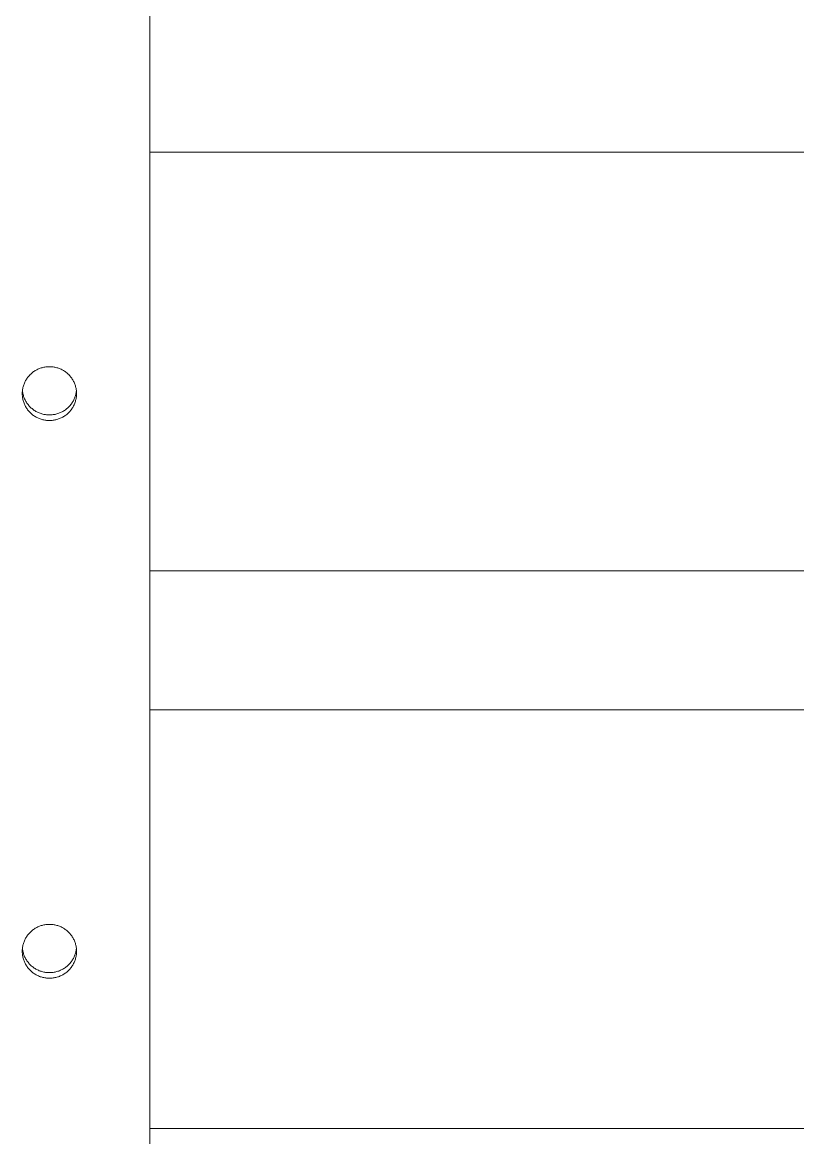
# Model space of a CAD drawing. Header units: inches. Extents: x -6 to 177, y -6 to 113.
# Drawn here: x 45.006 to 48.044, y 94.084 to 98.452 of the extents above; entities that cross this region are included whole.
import ezdxf

# ---------------------------------------------------------------- set-up
doc = ezdxf.new("R2010")
doc.units = ezdxf.units.IN
doc.layers.add('ZANO_R', color=7, linetype='Continuous', lineweight=0)

msp = doc.modelspace()

# ---------------------------------------------------------------- linework, layer by layer
at = {"layer": 'ZANO_R'}
for p, q in [((45.5063, 93.73111), (45.5063, 102.2541)), ((45.5063, 97.94264), (53.92871, 97.94264)), ((45.0478, 97.08156), (45.05075, 97.08372)), ((45.05075, 97.08372), (45.05377, 97.08578)), ((45.05377, 97.08578), (45.05686, 97.08773)), ((45.05686, 97.08773), (45.06002, 97.08958)), ((45.06002, 97.08958), (45.06324, 97.09131)), ((45.06324, 97.09131), (45.06652, 97.09293)), ((45.06652, 97.09293), (45.06985, 97.09444)), ((45.06985, 97.09444), (45.07323, 97.09583)), ((45.07323, 97.09583), (45.07666, 97.0971)), ((45.07666, 97.0971), (45.08013, 97.09825)), ((45.08013, 97.09825), (45.08364, 97.09928)), ((45.08364, 97.09928), (45.08718, 97.10019)), ((45.08718, 97.10019), (45.09076, 97.10097)), ((45.09076, 97.10097), (45.09435, 97.10163)), ((45.09435, 97.10163), (45.09797, 97.10217)), ((45.09797, 97.10217), (45.10161, 97.10257)), ((45.10161, 97.10257), (45.10525, 97.10286)), ((45.10525, 97.10286), (45.10891, 97.10301)), ((45.10891, 97.10301), (45.11256, 97.10304)), ((45.11256, 97.10304), (45.11622, 97.10301)), ((45.11622, 97.10301), (45.11987, 97.10286)), ((45.11987, 97.10286), (45.12352, 97.10257)), ((45.12352, 97.10257), (45.12715, 97.10217)), ((45.12715, 97.10217), (45.13077, 97.10163)), ((45.13077, 97.10163), (45.13437, 97.10097)), ((45.13437, 97.10097), (45.13794, 97.10019)), ((45.13794, 97.10019), (45.14148, 97.09928)), ((45.14148, 97.09928), (45.14499, 97.09825)), ((45.14499, 97.09825), (45.14846, 97.0971)), ((45.14846, 97.0971), (45.15189, 97.09583)), ((45.15189, 97.09583), (45.15528, 97.09444)), ((45.15528, 97.09444), (45.15861, 97.09293)), ((45.15861, 97.09293), (45.16189, 97.09131)), ((45.16189, 97.09131), (45.16511, 97.08958)), ((45.16511, 97.08958), (45.16826, 97.08773)), ((45.16826, 97.08773), (45.17136, 97.08578)), ((45.17136, 97.08578), (45.17438, 97.08372)), ((45.17438, 97.08372), (45.17733, 97.08156)), ((45.01454, 97.03871), (45.01602, 97.04205)), ((45.01602, 97.04205), (45.01762, 97.04534)), ((45.01762, 97.04534), (45.01933, 97.04857)), ((45.01933, 97.04857), (45.02115, 97.05175)), ((45.02115, 97.05175), (45.02308, 97.05485)), ((45.02308, 97.05485), (45.02512, 97.05789)), ((45.02512, 97.05789), (45.02726, 97.06086)), ((45.02726, 97.06086), (45.0295, 97.06374)), ((45.0295, 97.06374), (45.03184, 97.06655)), ((45.03184, 97.06655), (45.03428, 97.06928)), ((45.03428, 97.06928), (45.03681, 97.07192)), ((45.03681, 97.07192), (45.03943, 97.07447)), ((45.03943, 97.07447), (45.04214, 97.07693)), ((45.04214, 97.07693), (45.04493, 97.07929)), ((45.04493, 97.07929), (45.0478, 97.08156)), ((45.17733, 97.08156), (45.1802, 97.07929)), ((45.1802, 97.07929), (45.18299, 97.07693)), ((45.18299, 97.07693), (45.1857, 97.07447)), ((45.1857, 97.07447), (45.18832, 97.07192)), ((45.18832, 97.07192), (45.19085, 97.06928)), ((45.19085, 97.06928), (45.19329, 97.06655)), ((45.19329, 97.06655), (45.19563, 97.06374)), ((45.19563, 97.06374), (45.19787, 97.06086)), ((45.19787, 97.06086), (45.20001, 97.05789)), ((45.20001, 97.05789), (45.20205, 97.05485)), ((45.20205, 97.05485), (45.20398, 97.05175)), ((45.20398, 97.05175), (45.2058, 97.04857)), ((45.2058, 97.04857), (45.20751, 97.04534)), ((45.20751, 97.04534), (45.2091, 97.04205)), ((45.2091, 97.04205), (45.21058, 97.03871)), ((45.00627, 96.99959), (45.0064, 97.00324)), ((45.00627, 96.99593), (45.00627, 96.99959)), ((45.0064, 97.00324), (45.00665, 97.00689)), ((45.00665, 97.00689), (45.00703, 97.01053)), ((45.00683, 97.00868), (45.0073, 97.00502)), ((45.00703, 97.01053), (45.00754, 97.01415)), ((45.0073, 97.00502), (45.00789, 97.00137)), ((45.00754, 97.01415), (45.00817, 97.01775)), ((45.00789, 97.00137), (45.00861, 96.99774)), ((45.00817, 97.01775), (45.00893, 97.02133)), ((45.00861, 96.99774), (45.00946, 96.99415)), ((45.00893, 97.02133), (45.00981, 97.02488)), ((45.00981, 97.02488), (45.01081, 97.02839)), ((45.01081, 97.02839), (45.01193, 97.03187)), ((45.01193, 97.03187), (45.01318, 97.03531)), ((45.01318, 97.03531), (45.01454, 97.03871)), ((45.21058, 97.03871), (45.21195, 97.03531)), ((45.21195, 97.03531), (45.21319, 97.03187)), ((45.21319, 97.03187), (45.21432, 97.02839)), ((45.21432, 97.02839), (45.21532, 97.02488)), ((45.21532, 97.02488), (45.2162, 97.02133)), ((45.21566, 96.99415), (45.21651, 96.99774)), ((45.2162, 97.02133), (45.21696, 97.01775)), ((45.21651, 96.99774), (45.21723, 97.00137)), ((45.21696, 97.01775), (45.21759, 97.01415)), ((45.21723, 97.00137), (45.21783, 97.00502)), ((45.21759, 97.01415), (45.2181, 97.01053)), ((45.21783, 97.00502), (45.2183, 97.00868)), ((45.2181, 97.01053), (45.21848, 97.00689)), ((45.21848, 97.00689), (45.21873, 97.00324)), ((45.21873, 97.00324), (45.21886, 96.99959)), ((45.21886, 96.99959), (45.21886, 96.99593)), ((45.0064, 96.99227), (45.00627, 96.99593)), ((45.00665, 96.98863), (45.0064, 96.99227)), ((45.00703, 96.98499), (45.00665, 96.98863)), ((45.00754, 96.98137), (45.00703, 96.98499)), ((45.00817, 96.97776), (45.00754, 96.98137)), ((45.00893, 96.97419), (45.00817, 96.97776)), ((45.00981, 96.97064), (45.00893, 96.97419)), ((45.00946, 96.99415), (45.01044, 96.99058)), ((45.01081, 96.96712), (45.00981, 96.97064)), ((45.01044, 96.99058), (45.01153, 96.98705)), ((45.01193, 96.96364), (45.01081, 96.96712)), ((45.01153, 96.98705), (45.01275, 96.98356)), ((45.01318, 96.9602), (45.01193, 96.96364)), ((45.01275, 96.98356), (45.01409, 96.98012)), ((45.01454, 96.95681), (45.01318, 96.9602)), ((45.01409, 96.98012), (45.01555, 96.97672)), ((45.01602, 96.95346), (45.01454, 96.95681)), ((45.01555, 96.97672), (45.01713, 96.97338)), ((45.01762, 96.95017), (45.01602, 96.95346)), ((45.01713, 96.97338), (45.01882, 96.9701)), ((45.01882, 96.9701), (45.02063, 96.96687)), ((45.02063, 96.96687), (45.02255, 96.96371)), ((45.02255, 96.96371), (45.02458, 96.96062)), ((45.02458, 96.96062), (45.02671, 96.9576)), ((45.02671, 96.9576), (45.02895, 96.95466)), ((45.02895, 96.95466), (45.03129, 96.9518)), ((45.19384, 96.9518), (45.19618, 96.95466)), ((45.19618, 96.95466), (45.19842, 96.9576)), ((45.19842, 96.9576), (45.20055, 96.96062)), ((45.20055, 96.96062), (45.20258, 96.96371)), ((45.20258, 96.96371), (45.2045, 96.96687)), ((45.2045, 96.96687), (45.2063, 96.9701)), ((45.2063, 96.9701), (45.208, 96.97338)), ((45.2091, 96.95346), (45.20751, 96.95017)), ((45.208, 96.97338), (45.20957, 96.97672)), ((45.21058, 96.95681), (45.2091, 96.95346)), ((45.20957, 96.97672), (45.21103, 96.98012)), ((45.21195, 96.9602), (45.21058, 96.95681)), ((45.21103, 96.98012), (45.21237, 96.98356)), ((45.21319, 96.96364), (45.21195, 96.9602)), ((45.21237, 96.98356), (45.21359, 96.98705)), ((45.21432, 96.96712), (45.21319, 96.96364)), ((45.21359, 96.98705), (45.21469, 96.99058)), ((45.21532, 96.97064), (45.21432, 96.96712)), ((45.21469, 96.99058), (45.21566, 96.99415)), ((45.2162, 96.97419), (45.21532, 96.97064)), ((45.21696, 96.97776), (45.2162, 96.97419)), ((45.21759, 96.98137), (45.21696, 96.97776)), ((45.2181, 96.98499), (45.21759, 96.98137)), ((45.21848, 96.98863), (45.2181, 96.98499)), ((45.21873, 96.99227), (45.21848, 96.98863)), ((45.21886, 96.99593), (45.21873, 96.99227)), ((45.01933, 96.94694), (45.01762, 96.95017)), ((45.02115, 96.94377), (45.01933, 96.94694)), ((45.02308, 96.94066), (45.02115, 96.94377)), ((45.02512, 96.93762), (45.02308, 96.94066)), ((45.02726, 96.93466), (45.02512, 96.93762)), ((45.0295, 96.93177), (45.02726, 96.93466)), ((45.03184, 96.92896), (45.0295, 96.93177)), ((45.03129, 96.9518), (45.03372, 96.94902)), ((45.03428, 96.92623), (45.03184, 96.92896)), ((45.03372, 96.94902), (45.03626, 96.94633)), ((45.03681, 96.92359), (45.03428, 96.92623)), ((45.03626, 96.94633), (45.03888, 96.94373)), ((45.03943, 96.92104), (45.03681, 96.92359)), ((45.03888, 96.94373), (45.0416, 96.94122)), ((45.04214, 96.91859), (45.03943, 96.92104)), ((45.0416, 96.94122), (45.0444, 96.93881)), ((45.04493, 96.91622), (45.04214, 96.91859)), ((45.0444, 96.93881), (45.04728, 96.9365)), ((45.0478, 96.91396), (45.04493, 96.91622)), ((45.04728, 96.9365), (45.05024, 96.93428)), ((45.05075, 96.9118), (45.0478, 96.91396)), ((45.05024, 96.93428), (45.05328, 96.93218)), ((45.05377, 96.90974), (45.05075, 96.9118)), ((45.05328, 96.93218), (45.05638, 96.93018)), ((45.05686, 96.90778), (45.05377, 96.90974)), ((45.05638, 96.93018), (45.05956, 96.92829)), ((45.05956, 96.92829), (45.0628, 96.92651)), ((45.0628, 96.92651), (45.0661, 96.92485)), ((45.0661, 96.92485), (45.06946, 96.9233)), ((45.06946, 96.9233), (45.07287, 96.92187)), ((45.07287, 96.92187), (45.07632, 96.92056)), ((45.07632, 96.92056), (45.07982, 96.91937)), ((45.07982, 96.91937), (45.08336, 96.91831)), ((45.08336, 96.91831), (45.08693, 96.91737)), ((45.08693, 96.91737), (45.09054, 96.91655)), ((45.09054, 96.91655), (45.09417, 96.91586)), ((45.09417, 96.91586), (45.09782, 96.9153)), ((45.09782, 96.9153), (45.10149, 96.91486)), ((45.10149, 96.91486), (45.10518, 96.91455)), ((45.10518, 96.91455), (45.10887, 96.91438)), ((45.10887, 96.91438), (45.11256, 96.91433)), ((45.11256, 96.91433), (45.11626, 96.91438)), ((45.11626, 96.91438), (45.11995, 96.91455)), ((45.11995, 96.91455), (45.12363, 96.91486)), ((45.12363, 96.91486), (45.1273, 96.9153)), ((45.1273, 96.9153), (45.13096, 96.91586)), ((45.13096, 96.91586), (45.13459, 96.91655)), ((45.13459, 96.91655), (45.13819, 96.91737)), ((45.13819, 96.91737), (45.14177, 96.91831)), ((45.14177, 96.91831), (45.1453, 96.91937)), ((45.1453, 96.91937), (45.1488, 96.92056)), ((45.1488, 96.92056), (45.15226, 96.92187)), ((45.15226, 96.92187), (45.15567, 96.9233)), ((45.15567, 96.9233), (45.15902, 96.92485)), ((45.15902, 96.92485), (45.16233, 96.92651)), ((45.16233, 96.92651), (45.16557, 96.92829)), ((45.16557, 96.92829), (45.16874, 96.93018)), ((45.17136, 96.90974), (45.16826, 96.90778)), ((45.16874, 96.93018), (45.17185, 96.93218)), ((45.17438, 96.9118), (45.17136, 96.90974)), ((45.17185, 96.93218), (45.17489, 96.93428)), ((45.17733, 96.91396), (45.17438, 96.9118)), ((45.17489, 96.93428), (45.17785, 96.9365)), ((45.1802, 96.91622), (45.17733, 96.91396)), ((45.17785, 96.9365), (45.18073, 96.93881)), ((45.18299, 96.91859), (45.1802, 96.91622)), ((45.18073, 96.93881), (45.18353, 96.94122)), ((45.1857, 96.92104), (45.18299, 96.91859)), ((45.18353, 96.94122), (45.18625, 96.94373)), ((45.18832, 96.92359), (45.1857, 96.92104)), ((45.18625, 96.94373), (45.18887, 96.94633)), ((45.19085, 96.92623), (45.18832, 96.92359)), ((45.18887, 96.94633), (45.1914, 96.94902)), ((45.19329, 96.92896), (45.19085, 96.92623)), ((45.1914, 96.94902), (45.19384, 96.9518)), ((45.19563, 96.93177), (45.19329, 96.92896)), ((45.19787, 96.93466), (45.19563, 96.93177)), ((45.20001, 96.93762), (45.19787, 96.93466)), ((45.20205, 96.94066), (45.20001, 96.93762)), ((45.20398, 96.94377), (45.20205, 96.94066)), ((45.2058, 96.94694), (45.20398, 96.94377)), ((45.20751, 96.95017), (45.2058, 96.94694)), ((45.06002, 96.90594), (45.05686, 96.90778)), ((45.06324, 96.9042), (45.06002, 96.90594)), ((45.06652, 96.90258), (45.06324, 96.9042)), ((45.06985, 96.90108), (45.06652, 96.90258)), ((45.07323, 96.89969), (45.06985, 96.90108)), ((45.07666, 96.89842), (45.07323, 96.89969)), ((45.08013, 96.89726), (45.07666, 96.89842)), ((45.08364, 96.89623), (45.08013, 96.89726)), ((45.08718, 96.89533), (45.08364, 96.89623)), ((45.09076, 96.89454), (45.08718, 96.89533)), ((45.09435, 96.89388), (45.09076, 96.89454)), ((45.09797, 96.89335), (45.09435, 96.89388)), ((45.10161, 96.89294), (45.09797, 96.89335)), ((45.10525, 96.89266), (45.10161, 96.89294)), ((45.10891, 96.8925), (45.10525, 96.89266)), ((45.11256, 96.89248), (45.10891, 96.8925)), ((45.11622, 96.8925), (45.11256, 96.89248)), ((45.11987, 96.89266), (45.11622, 96.8925)), ((45.12352, 96.89294), (45.11987, 96.89266)), ((45.12715, 96.89335), (45.12352, 96.89294)), ((45.13077, 96.89388), (45.12715, 96.89335)), ((45.13437, 96.89454), (45.13077, 96.89388)), ((45.13794, 96.89533), (45.13437, 96.89454)), ((45.14148, 96.89623), (45.13794, 96.89533)), ((45.14499, 96.89726), (45.14148, 96.89623)), ((45.14846, 96.89842), (45.14499, 96.89726)), ((45.15189, 96.89969), (45.14846, 96.89842)), ((45.15528, 96.90108), (45.15189, 96.89969)), ((45.15861, 96.90258), (45.15528, 96.90108)), ((45.16189, 96.9042), (45.15861, 96.90258)), ((45.16511, 96.90594), (45.16189, 96.9042)), ((45.16826, 96.90778), (45.16511, 96.90594)), ((53.92871, 96.30415), (45.5063, 96.30415)), ((45.5063, 95.75903), (53.92871, 95.75903)), ((45.0478, 94.89795), (45.05075, 94.90011)), ((45.05075, 94.90011), (45.05377, 94.90217)), ((45.05377, 94.90217), (45.05686, 94.90412)), ((45.05686, 94.90412), (45.06002, 94.90597)), ((45.06002, 94.90597), (45.06324, 94.9077)), ((45.06324, 94.9077), (45.06652, 94.90932)), ((45.06652, 94.90932), (45.06985, 94.91083)), ((45.06985, 94.91083), (45.07323, 94.91222)), ((45.07323, 94.91222), (45.07666, 94.91349)), ((45.07666, 94.91349), (45.08013, 94.91464)), ((45.08013, 94.91464), (45.08364, 94.91567)), ((45.08364, 94.91567), (45.08718, 94.91658)), ((45.08718, 94.91658), (45.09076, 94.91736)), ((45.09076, 94.91736), (45.09435, 94.91802)), ((45.09435, 94.91802), (45.09797, 94.91855)), ((45.09797, 94.91855), (45.10161, 94.91896)), ((45.10161, 94.91896), (45.10525, 94.91924)), ((45.10525, 94.91924), (45.10891, 94.9194)), ((45.10891, 94.9194), (45.11256, 94.91943)), ((45.11256, 94.91943), (45.11622, 94.9194)), ((45.11622, 94.9194), (45.11987, 94.91924)), ((45.11987, 94.91924), (45.12352, 94.91896)), ((45.12352, 94.91896), (45.12715, 94.91855)), ((45.12715, 94.91855), (45.13077, 94.91802)), ((45.13077, 94.91802), (45.13437, 94.91736)), ((45.13437, 94.91736), (45.13794, 94.91658)), ((45.13794, 94.91658), (45.14148, 94.91567)), ((45.14148, 94.91567), (45.14499, 94.91464)), ((45.14499, 94.91464), (45.14846, 94.91349)), ((45.14846, 94.91349), (45.15189, 94.91222)), ((45.15189, 94.91222), (45.15528, 94.91083)), ((45.15528, 94.91083), (45.15861, 94.90932)), ((45.15861, 94.90932), (45.16189, 94.9077)), ((45.16189, 94.9077), (45.16511, 94.90597)), ((45.16511, 94.90597), (45.16826, 94.90412)), ((45.16826, 94.90412), (45.17136, 94.90217)), ((45.17136, 94.90217), (45.17438, 94.90011)), ((45.17438, 94.90011), (45.17733, 94.89795)), ((45.01454, 94.8551), (45.01602, 94.85844)), ((45.01602, 94.85844), (45.01762, 94.86173)), ((45.01762, 94.86173), (45.01933, 94.86496)), ((45.01933, 94.86496), (45.02115, 94.86813)), ((45.02115, 94.86813), (45.02308, 94.87124)), ((45.02308, 94.87124), (45.02512, 94.87428)), ((45.02512, 94.87428), (45.02726, 94.87724)), ((45.02726, 94.87724), (45.0295, 94.88013)), ((45.0295, 94.88013), (45.03184, 94.88294)), ((45.03184, 94.88294), (45.03428, 94.88567)), ((45.03428, 94.88567), (45.03681, 94.88831)), ((45.03681, 94.88831), (45.03943, 94.89086)), ((45.03943, 94.89086), (45.04214, 94.89332)), ((45.04214, 94.89332), (45.04493, 94.89568)), ((45.04493, 94.89568), (45.0478, 94.89795)), ((45.17733, 94.89795), (45.1802, 94.89568)), ((45.1802, 94.89568), (45.18299, 94.89332)), ((45.18299, 94.89332), (45.1857, 94.89086)), ((45.1857, 94.89086), (45.18832, 94.88831)), ((45.18832, 94.88831), (45.19085, 94.88567)), ((45.19085, 94.88567), (45.19329, 94.88294)), ((45.19329, 94.88294), (45.19563, 94.88013)), ((45.19563, 94.88013), (45.19787, 94.87724)), ((45.19787, 94.87724), (45.20001, 94.87428)), ((45.20001, 94.87428), (45.20205, 94.87124)), ((45.20205, 94.87124), (45.20398, 94.86813)), ((45.20398, 94.86813), (45.2058, 94.86496)), ((45.2058, 94.86496), (45.20751, 94.86173)), ((45.20751, 94.86173), (45.2091, 94.85844)), ((45.2091, 94.85844), (45.21058, 94.8551)), ((45.00627, 94.81597), (45.0064, 94.81963)), ((45.00627, 94.81232), (45.00627, 94.81597)), ((45.0064, 94.81963), (45.00665, 94.82328)), ((45.00665, 94.82328), (45.00703, 94.82692)), ((45.00683, 94.82507), (45.0073, 94.82141)), ((45.00703, 94.82692), (45.00754, 94.83054)), ((45.0073, 94.82141), (45.00789, 94.81776)), ((45.00754, 94.83054), (45.00817, 94.83414)), ((45.00789, 94.81776), (45.00861, 94.81413)), ((45.00817, 94.83414), (45.00893, 94.83772)), ((45.00861, 94.81413), (45.00946, 94.81054)), ((45.00893, 94.83772), (45.00981, 94.84127)), ((45.00981, 94.84127), (45.01081, 94.84478)), ((45.01081, 94.84478), (45.01193, 94.84826)), ((45.01193, 94.84826), (45.01318, 94.8517)), ((45.01318, 94.8517), (45.01454, 94.8551)), ((45.21058, 94.8551), (45.21195, 94.8517)), ((45.21195, 94.8517), (45.21319, 94.84826)), ((45.21319, 94.84826), (45.21432, 94.84478)), ((45.21432, 94.84478), (45.21532, 94.84127)), ((45.21532, 94.84127), (45.2162, 94.83772)), ((45.21566, 94.81054), (45.21651, 94.81413)), ((45.2162, 94.83772), (45.21696, 94.83414)), ((45.21651, 94.81413), (45.21723, 94.81776)), ((45.21696, 94.83414), (45.21759, 94.83054)), ((45.21723, 94.81776), (45.21783, 94.82141)), ((45.21759, 94.83054), (45.2181, 94.82692)), ((45.21783, 94.82141), (45.2183, 94.82507)), ((45.2181, 94.82692), (45.21848, 94.82328)), ((45.21848, 94.82328), (45.21873, 94.81963)), ((45.21873, 94.81963), (45.21886, 94.81597)), ((45.21886, 94.81597), (45.21886, 94.81232)), ((45.0064, 94.80866), (45.00627, 94.81232)), ((45.00665, 94.80501), (45.0064, 94.80866)), ((45.00703, 94.80138), (45.00665, 94.80501)), ((45.00754, 94.79776), (45.00703, 94.80138)), ((45.00817, 94.79415), (45.00754, 94.79776)), ((45.00893, 94.79058), (45.00817, 94.79415)), ((45.00981, 94.78703), (45.00893, 94.79058)), ((45.00946, 94.81054), (45.01044, 94.80697)), ((45.01081, 94.78351), (45.00981, 94.78703)), ((45.01044, 94.80697), (45.01153, 94.80344)), ((45.01193, 94.78003), (45.01081, 94.78351)), ((45.01153, 94.80344), (45.01275, 94.79995)), ((45.01318, 94.77659), (45.01193, 94.78003)), ((45.01275, 94.79995), (45.01409, 94.79651)), ((45.01454, 94.7732), (45.01318, 94.77659)), ((45.01409, 94.79651), (45.01555, 94.79311)), ((45.01602, 94.76985), (45.01454, 94.7732)), ((45.01555, 94.79311), (45.01713, 94.78977)), ((45.01762, 94.76656), (45.01602, 94.76985)), ((45.01713, 94.78977), (45.01882, 94.78649)), ((45.01882, 94.78649), (45.02063, 94.78326)), ((45.02063, 94.78326), (45.02255, 94.7801)), ((45.02255, 94.7801), (45.02458, 94.77701)), ((45.02458, 94.77701), (45.02671, 94.77399)), ((45.02671, 94.77399), (45.02895, 94.77105)), ((45.02895, 94.77105), (45.03129, 94.76819)), ((45.19384, 94.76819), (45.19618, 94.77105)), ((45.19618, 94.77105), (45.19842, 94.77399)), ((45.19842, 94.77399), (45.20055, 94.77701)), ((45.20055, 94.77701), (45.20258, 94.7801)), ((45.20258, 94.7801), (45.2045, 94.78326)), ((45.2045, 94.78326), (45.2063, 94.78649)), ((45.2063, 94.78649), (45.208, 94.78977)), ((45.2091, 94.76985), (45.20751, 94.76656)), ((45.208, 94.78977), (45.20957, 94.79311)), ((45.21058, 94.7732), (45.2091, 94.76985)), ((45.20957, 94.79311), (45.21103, 94.79651)), ((45.21195, 94.77659), (45.21058, 94.7732)), ((45.21103, 94.79651), (45.21237, 94.79995)), ((45.21319, 94.78003), (45.21195, 94.77659)), ((45.21237, 94.79995), (45.21359, 94.80344)), ((45.21432, 94.78351), (45.21319, 94.78003)), ((45.21359, 94.80344), (45.21469, 94.80697)), ((45.21532, 94.78703), (45.21432, 94.78351)), ((45.21469, 94.80697), (45.21566, 94.81054)), ((45.2162, 94.79058), (45.21532, 94.78703)), ((45.21696, 94.79415), (45.2162, 94.79058)), ((45.21759, 94.79776), (45.21696, 94.79415)), ((45.2181, 94.80138), (45.21759, 94.79776)), ((45.21848, 94.80501), (45.2181, 94.80138)), ((45.21873, 94.80866), (45.21848, 94.80501)), ((45.21886, 94.81232), (45.21873, 94.80866)), ((45.01933, 94.76333), (45.01762, 94.76656)), ((45.02115, 94.76016), (45.01933, 94.76333)), ((45.02308, 94.75705), (45.02115, 94.76016)), ((45.02512, 94.75401), (45.02308, 94.75705)), ((45.02726, 94.75105), (45.02512, 94.75401)), ((45.0295, 94.74816), (45.02726, 94.75105)), ((45.03184, 94.74535), (45.0295, 94.74816)), ((45.03129, 94.76819), (45.03372, 94.76541)), ((45.03428, 94.74262), (45.03184, 94.74535)), ((45.03372, 94.76541), (45.03626, 94.76272)), ((45.03681, 94.73998), (45.03428, 94.74262)), ((45.03626, 94.76272), (45.03888, 94.76012)), ((45.03943, 94.73743), (45.03681, 94.73998)), ((45.03888, 94.76012), (45.0416, 94.75761)), ((45.04214, 94.73497), (45.03943, 94.73743)), ((45.0416, 94.75761), (45.0444, 94.7552)), ((45.04493, 94.73261), (45.04214, 94.73497)), ((45.0444, 94.7552), (45.04728, 94.75288)), ((45.0478, 94.73035), (45.04493, 94.73261)), ((45.04728, 94.75288), (45.05024, 94.75067)), ((45.05075, 94.72818), (45.0478, 94.73035)), ((45.05024, 94.75067), (45.05328, 94.74857)), ((45.05377, 94.72612), (45.05075, 94.72818)), ((45.05328, 94.74857), (45.05638, 94.74657)), ((45.05686, 94.72417), (45.05377, 94.72612)), ((45.05638, 94.74657), (45.05956, 94.74468)), ((45.05956, 94.74468), (45.0628, 94.7429)), ((45.0628, 94.7429), (45.0661, 94.74124)), ((45.0661, 94.74124), (45.06946, 94.73969)), ((45.06946, 94.73969), (45.07287, 94.73826)), ((45.07287, 94.73826), (45.07632, 94.73695)), ((45.07632, 94.73695), (45.07982, 94.73576)), ((45.07982, 94.73576), (45.08336, 94.7347)), ((45.08336, 94.7347), (45.08693, 94.73375)), ((45.08693, 94.73375), (45.09054, 94.73294)), ((45.09054, 94.73294), (45.09417, 94.73225)), ((45.09417, 94.73225), (45.09782, 94.73168)), ((45.09782, 94.73168), (45.10149, 94.73125)), ((45.10149, 94.73125), (45.10518, 94.73094)), ((45.10518, 94.73094), (45.10887, 94.73076)), ((45.10887, 94.73076), (45.11256, 94.73072)), ((45.11256, 94.73072), (45.11626, 94.73076)), ((45.11626, 94.73076), (45.11995, 94.73094)), ((45.11995, 94.73094), (45.12363, 94.73125)), ((45.12363, 94.73125), (45.1273, 94.73168)), ((45.1273, 94.73168), (45.13096, 94.73225)), ((45.13096, 94.73225), (45.13459, 94.73294)), ((45.13459, 94.73294), (45.13819, 94.73375)), ((45.13819, 94.73375), (45.14177, 94.7347)), ((45.14177, 94.7347), (45.1453, 94.73576)), ((45.1453, 94.73576), (45.1488, 94.73695)), ((45.1488, 94.73695), (45.15226, 94.73826)), ((45.15226, 94.73826), (45.15567, 94.73969)), ((45.15567, 94.73969), (45.15902, 94.74124)), ((45.15902, 94.74124), (45.16233, 94.7429)), ((45.16233, 94.7429), (45.16557, 94.74468)), ((45.16557, 94.74468), (45.16874, 94.74657)), ((45.17136, 94.72612), (45.16826, 94.72417)), ((45.16874, 94.74657), (45.17185, 94.74857)), ((45.17438, 94.72818), (45.17136, 94.72612)), ((45.17185, 94.74857), (45.17489, 94.75067)), ((45.17733, 94.73035), (45.17438, 94.72818)), ((45.17489, 94.75067), (45.17785, 94.75288)), ((45.1802, 94.73261), (45.17733, 94.73035)), ((45.17785, 94.75288), (45.18073, 94.7552)), ((45.18299, 94.73497), (45.1802, 94.73261)), ((45.18073, 94.7552), (45.18353, 94.75761)), ((45.1857, 94.73743), (45.18299, 94.73497)), ((45.18353, 94.75761), (45.18625, 94.76012)), ((45.18832, 94.73998), (45.1857, 94.73743)), ((45.18625, 94.76012), (45.18887, 94.76272)), ((45.19085, 94.74262), (45.18832, 94.73998)), ((45.18887, 94.76272), (45.1914, 94.76541)), ((45.19329, 94.74535), (45.19085, 94.74262)), ((45.1914, 94.76541), (45.19384, 94.76819)), ((45.19563, 94.74816), (45.19329, 94.74535)), ((45.19787, 94.75105), (45.19563, 94.74816)), ((45.20001, 94.75401), (45.19787, 94.75105)), ((45.20205, 94.75705), (45.20001, 94.75401)), ((45.20398, 94.76016), (45.20205, 94.75705)), ((45.2058, 94.76333), (45.20398, 94.76016)), ((45.20751, 94.76656), (45.2058, 94.76333)), ((45.06002, 94.72233), (45.05686, 94.72417)), ((45.06324, 94.72059), (45.06002, 94.72233)), ((45.06652, 94.71897), (45.06324, 94.72059)), ((45.06985, 94.71747), (45.06652, 94.71897)), ((45.07323, 94.71608), (45.06985, 94.71747)), ((45.07666, 94.7148), (45.07323, 94.71608)), ((45.08013, 94.71365), (45.07666, 94.7148)), ((45.08364, 94.71262), (45.08013, 94.71365)), ((45.08718, 94.71172), (45.08364, 94.71262)), ((45.09076, 94.71093), (45.08718, 94.71172)), ((45.09435, 94.71027), (45.09076, 94.71093)), ((45.09797, 94.70974), (45.09435, 94.71027)), ((45.10161, 94.70933), (45.09797, 94.70974)), ((45.10525, 94.70905), (45.10161, 94.70933)), ((45.10891, 94.70889), (45.10525, 94.70905)), ((45.11256, 94.70886), (45.10891, 94.70889)), ((45.11622, 94.70889), (45.11256, 94.70886)), ((45.11987, 94.70905), (45.11622, 94.70889)), ((45.12352, 94.70933), (45.11987, 94.70905)), ((45.12715, 94.70974), (45.12352, 94.70933)), ((45.13077, 94.71027), (45.12715, 94.70974)), ((45.13437, 94.71093), (45.13077, 94.71027)), ((45.13794, 94.71172), (45.13437, 94.71093)), ((45.14148, 94.71262), (45.13794, 94.71172)), ((45.14499, 94.71365), (45.14148, 94.71262)), ((45.14846, 94.7148), (45.14499, 94.71365)), ((45.15189, 94.71608), (45.14846, 94.7148)), ((45.15528, 94.71747), (45.15189, 94.71608)), ((45.15861, 94.71897), (45.15528, 94.71747)), ((45.16189, 94.72059), (45.15861, 94.71897)), ((45.16511, 94.72233), (45.16189, 94.72059)), ((45.16826, 94.72417), (45.16511, 94.72233)), ((53.92871, 94.12054), (45.5063, 94.12054))]:
    msp.add_line(p, q, dxfattribs=at)

doc.saveas('drawing.dxf')
